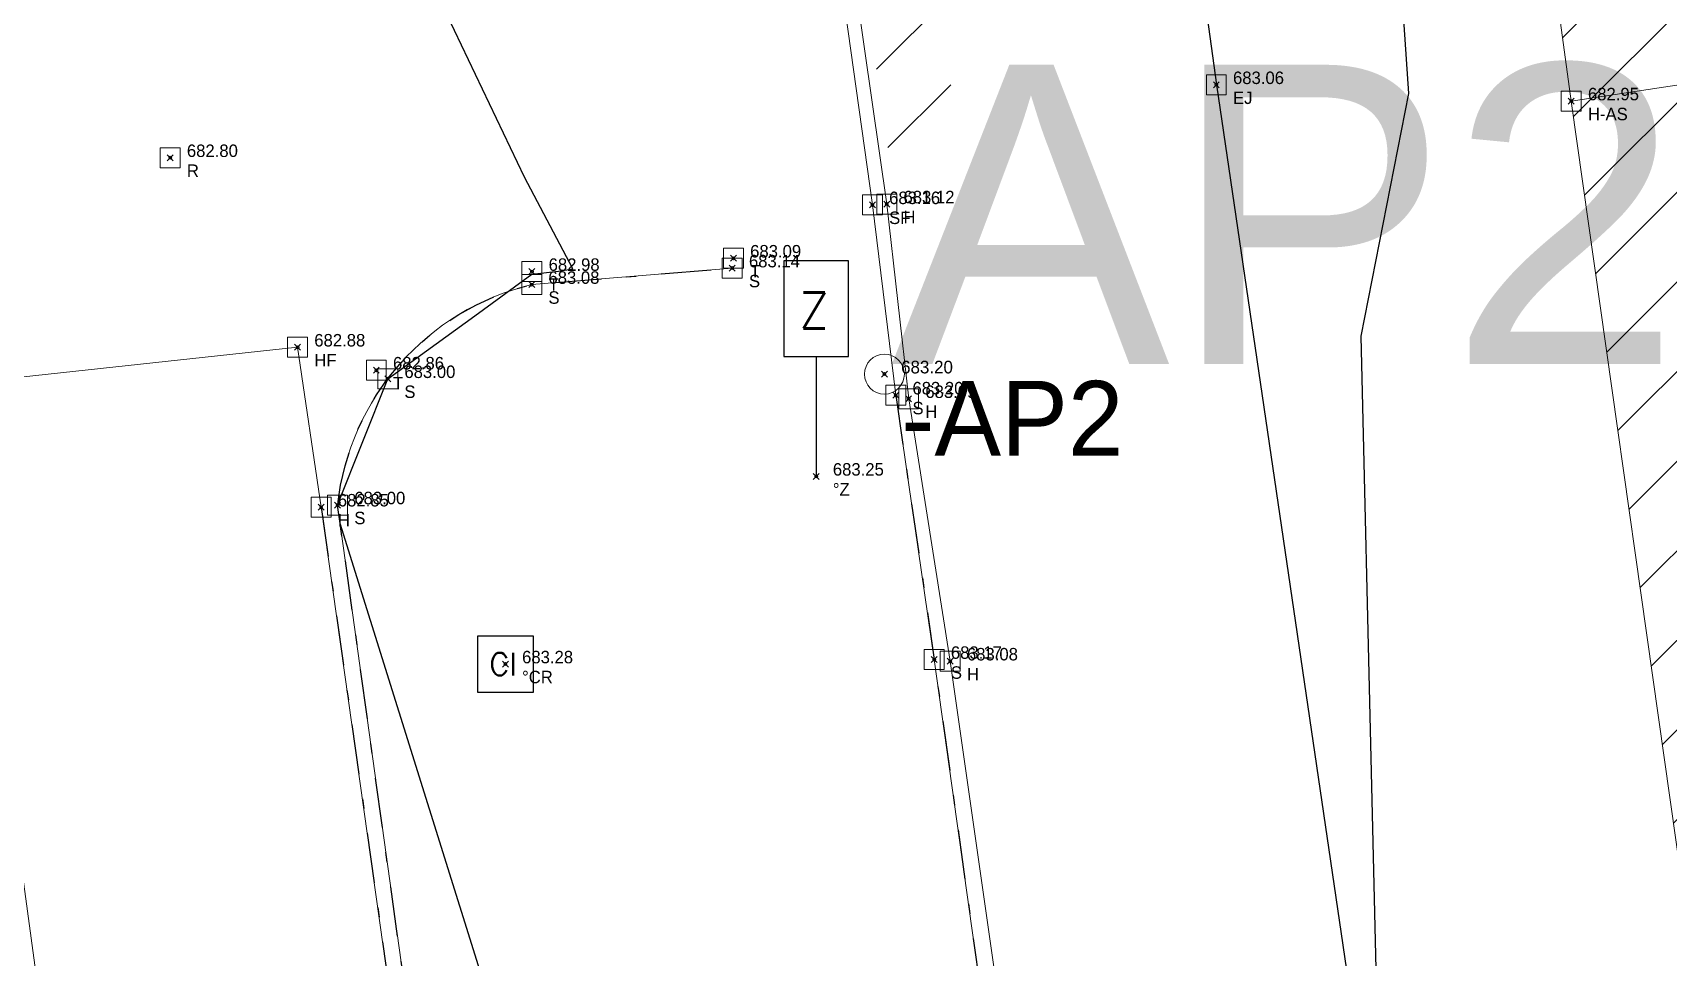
# Model space of a CAD drawing. Extents: x 350769 to 354978, y 6304672 to 6307963.
# Drawn here: x 352746.45 to 352762.85, y 6305814.91 to 6305824.17 of the extents above; entities that cross this region are included whole.
import ezdxf

# ---------------------------------------------------------------- set-up
doc = ezdxf.new("R2010")
doc.units = 0
doc.header["$PDMODE"] = 35
doc.header["$PDSIZE"] = 0.03
for name, pattern in [('CENTER', [50.8, 31.75, -6.35, 6.35, -6.35]), ('CONTINUOS', [0]), ('JPG_DASHDOT', [1, 0.5, -0.25, 0, -0.25])]:
    doc.linetypes.add(name, pattern=pattern)
doc.layers.get('0').update_dxf_attribs({"linetype": 'CONTINUOUS'})
doc.layers.add('0_ASD_TOPOGRAFIA_ELEMENTOS', color=9, linetype='CONTINUOS', lineweight=5, true_color=0xbdbdbd)
for name, color, linetype in [('1-PAVIMENTO', 161, 'CONTINUOUS'), ('1-PRS', 6, 'CONTINUOUS'), ('1-SOLERA', 212, 'CONTINUOUS'), ('2-ACHURADO PAVIMENTO ASFALTICO 2', 233, 'CONTINUOUS'), ('2-ACHURADO PAVIMENTO HORMIGON 3', 8, 'CONTINUOUS'), ('3-PAVIMENTO EJE', 161, 'CENTER'), ('C-TINN', 5, 'CONTINUOUS'), ('C-TOPO-MINR', 8, 'CONTINUOUS'), ('TOP-URB-SOLERAS', 2, 'JPG_DASHDOT'), ('V-NODE-TEXT DIC 2012', 31, 'CONTINUOUS'), ('Z-CR', 253, 'CONTINUOUS'), ('Z-Z', 253, 'CONTINUOUS')]:
    doc.layers.add(name, color=color, linetype=linetype)
doc.styles.add('A', font='arial.ttf', dxfattribs={"height": 2})
doc.styles.add('ROMANS', font='romans.shx', dxfattribs={"width": 0.65})

# ---------------------------------------------------------------- blocks, each defined once
blk = doc.blocks.new('Z')
for p, q in [((0.81, 5.399), (-0.81, 5.399)), ((-0.81, 5.399), (-0.81, 3)), ((0.81, 3), (0.81, 5.399)), ((-0.81, 3), (0.81, 3)), ((0, 3), (0, 0))]:
    blk.add_line(p, q)
at = {"style": 'ROMANS'}
blk.add_text('Z', height=0.9, rotation=360, dxfattribs=at).set_placement((-0.437, 3.706))
blk = doc.blocks.new('CR')
at = {"layer": 'Z-CR', "color": 9, "true_color": 0xbdbdbd}
for p, q in [((-1.125, 1.125), (-1.125, -1.125)), ((1.125, 1.125), (-1.125, 1.125)), ((1.125, -1.125), (1.125, 1.125)), ((-1.125, -1.125), (1.125, -1.125))]:
    blk.add_line(p, q, dxfattribs=at)
at = {"layer": 'Z-CR', "color": 9, "true_color": 0xbdbdbd, "style": 'ROMANS'}
blk.add_text('CI', height=0.9, dxfattribs=at).set_placement((-0.651, -0.452))
blk = doc.blocks.new('TOPOGRAFIA')
at = {"layer": '2-ACHURADO PAVIMENTO ASFALTICO 2', "lineweight": 0, "true_color": 0xbdbdbd}
h = blk.add_hatch(dxfattribs=at)
h.set_pattern_fill('ANSI31', color=9, scale=0.2)
h.set_pattern_definition([(45, (38000, -3000), (-0.449012806053, 0.449012806053), [])])
h.paths.add_polyline_path([(390787.356, 6302827.207), (390786.961, 6302830.216), (390777.89, 6302828.862), (390768.101, 6302827.446, -0.200324), (390762.802, 6302828.534, -0.077781), (390761.107, 6302830.499), (390760.893, 6302830.698), (390761.877, 6302823.486), (390762.985, 6302815.66), (390763.455, 6302817.039), (390764.679, 6302819.042), (390764.475, 6302819.201, -0.173977), (390767.998, 6302821.248), (390778.102, 6302822.74), (390789.383, 6302824.415)])
at = {"layer": '1-PAVIMENTO', "color": 9, "lineweight": 0, "true_color": 0xbdbdbd, "flags": 128}
for points in [[(390755.016, 6302822.454), (390753.378, 6302833.841)], [(390760.893, 6302830.698), (390761.877, 6302823.486)], [(390761.877, 6302823.486), (390762.985, 6302815.66)], [(390755.235, 6302820.503), (390755.016, 6302822.454)], [(390745.68, 6302820.649), (390749.11, 6302821.019)], [(390749.11, 6302821.019), (390749.346, 6302819.416)], [(390755.652, 6302817.873), (390755.235, 6302820.503)], [(390749.346, 6302819.416), (390750.71, 6302809.761)], [(390756.322, 6302813.174), (390755.652, 6302817.873)]]:
    blk.add_lwpolyline(points, dxfattribs=at)
at = {"layer": '1-PRS', "color": 9, "lineweight": 0, "true_color": 0xbdbdbd}
blk.add_circle((390754.992, 6302820.75), 0.2, dxfattribs=at)
blk.add_point((390754.992, 6302820.75), dxfattribs=at)
at = {"layer": '1-SOLERA', "color": 9, "lineweight": 0, "true_color": 0xbdbdbd, "flags": 128}
for points in [[(390754.872, 6302822.446), (390753.276, 6302833.823), (390751.787, 6302844.279), (390751.012, 6302849.277), (390750.088, 6302854.214), (390748.696, 6302860.768), (390746.91, 6302868.7), (390746.75, 6302869.042), (390746.556, 6302869.288)], [(390755.106, 6302820.539), (390754.872, 6302822.446)], [(390755.106, 6302820.539), (390755.491, 6302817.889), (390756.144, 6302813.22), (390755.782, 6302812.227), (390756.521, 6302806.046), (390757.1, 6302800.87), (390757.454, 6302796.781), (390757.378, 6302791.857), (390757.08, 6302786.343), (390756.687, 6302782.083)]]:
    blk.add_lwpolyline(points, dxfattribs=at)
blk.add_lwpolyline([(390756.687, 6302782.083), (390755.521, 6302776.854), (390753.361, 6302791.912), (390752.259, 6302799.841), (390750.855, 6302809.772), (390749.511, 6302819.438, -0.317033), (390751.457, 6302821.647), (390753.467, 6302821.812)], format="xyb", dxfattribs=at)
at = {"layer": '3-PAVIMENTO EJE', "color": 9, "true_color": 0xbdbdbd, "flags": 128}
blk.add_lwpolyline([(390722.792, 6303077.229), (390724.289, 6303066.731), (390725.815, 6303055.862), (390727.523, 6303043.664), (390728.71, 6303035.171), (390730.772, 6303020.621), (390733.157, 6303003.833), (390734.851, 6302991.376), (390735.796, 6302982.103), (390736.537, 6302968.615), (390736.887, 6302962.745), (390737.455, 6302952.754), (390738.144, 6302941.588), (390738.582, 6302936.984), (390739.544, 6302929.177), (390740.739, 6302920.559), (390741.944, 6302911.822), (390742.742, 6302905.996), (390744.495, 6302896.096), (390746.796, 6302885.698), (390749.027, 6302875.802), (390751.42, 6302865.048), (390753.615, 6302854.852), (390755.433, 6302844.35), (390756.929, 6302834.032), (390758.319, 6302823.649), (390760.085, 6302811.629), (390761.588, 6302800.603), (390763.267, 6302788.632)], dxfattribs=at)
at = {"layer": '3-PAVIMENTO EJE', "color": 9, "lineweight": 0, "true_color": 0xbdbdbd, "flags": 128}
for points in [[(390761.877, 6302823.486), (390768.646, 6302824.502), (390778.204, 6302825.848), (390787.356, 6302827.207)], [(390745.68, 6302820.649), (390746.838, 6302812.187), (390748.107, 6302802.949), (390749.591, 6302792.389)]]:
    blk.add_lwpolyline(points, dxfattribs=at)
at = {"layer": 'C-TINN', "color": 9, "linetype": 'Continuous', "lineweight": 0, "true_color": 0xbdbdbd}
for points, elevation in [([(390758.219, 6302823.549), (390758.219, 6302823.749), (390758.419, 6302823.749), (390758.419, 6302823.549), (390758.219, 6302823.549)], 683.059), ([(390761.777, 6302823.386), (390761.777, 6302823.586), (390761.977, 6302823.586), (390761.977, 6302823.386), (390761.777, 6302823.386)], 682.95), ([(390747.733, 6302822.818), (390747.733, 6302823.018), (390747.933, 6302823.018), (390747.933, 6302822.818), (390747.733, 6302822.818)], 682.799), ([(390754.772, 6302822.346), (390754.772, 6302822.546), (390754.972, 6302822.546), (390754.972, 6302822.346), (390754.772, 6302822.346)], 683.161), ([(390754.916, 6302822.354), (390754.916, 6302822.554), (390755.116, 6302822.554), (390755.116, 6302822.354), (390754.916, 6302822.354)], 683.118), ([(390753.367, 6302821.712), (390753.367, 6302821.912), (390753.567, 6302821.912), (390753.567, 6302821.712), (390753.367, 6302821.712)], 683.145), ([(390753.379, 6302821.811), (390753.379, 6302822.011), (390753.579, 6302822.011), (390753.579, 6302821.811), (390753.379, 6302821.811)], 683.086), ([(390751.357, 6302821.547), (390751.357, 6302821.747), (390751.557, 6302821.747), (390751.557, 6302821.547), (390751.357, 6302821.547)], 683.083), ([(390751.359, 6302821.677), (390751.359, 6302821.877), (390751.559, 6302821.877), (390751.559, 6302821.677), (390751.359, 6302821.677)], 682.978), ([(390749.01, 6302820.919), (390749.01, 6302821.119), (390749.21, 6302821.119), (390749.21, 6302820.919), (390749.01, 6302820.919)], 682.878), ([(390749.799, 6302820.689), (390749.799, 6302820.889), (390749.999, 6302820.889), (390749.999, 6302820.689), (390749.799, 6302820.689)], 682.856), ([(390749.913, 6302820.603), (390749.913, 6302820.803), (390750.113, 6302820.803), (390750.113, 6302820.603), (390749.913, 6302820.603)], 683), ([(390755.006, 6302820.439), (390755.006, 6302820.639), (390755.206, 6302820.639), (390755.206, 6302820.439), (390755.006, 6302820.439)], 683.197), ([(390755.135, 6302820.403), (390755.135, 6302820.603), (390755.335, 6302820.603), (390755.335, 6302820.403), (390755.135, 6302820.403)], 683.094), ([(390749.246, 6302819.316), (390749.246, 6302819.516), (390749.446, 6302819.516), (390749.446, 6302819.316), (390749.246, 6302819.316)], 682.853), ([(390749.411, 6302819.338), (390749.411, 6302819.538), (390749.611, 6302819.538), (390749.611, 6302819.338), (390749.411, 6302819.338)], 683.001), ([(390755.391, 6302817.789), (390755.391, 6302817.989), (390755.591, 6302817.989), (390755.591, 6302817.789), (390755.391, 6302817.789)], 683.167), ([(390755.552, 6302817.773), (390755.552, 6302817.973), (390755.752, 6302817.973), (390755.752, 6302817.773), (390755.552, 6302817.773)], 683.082)]:
    blk.add_lwpolyline(points, dxfattribs=dict(at, elevation=elevation))
for p in [(390758.319, 6302823.649, 683.059), (390761.877, 6302823.486, 682.95), (390747.833, 6302822.918, 682.799), (390754.872, 6302822.446, 683.161), (390755.016, 6302822.454, 683.118), (390753.479, 6302821.911, 683.086), (390751.459, 6302821.777, 682.978), (390753.467, 6302821.812, 683.145), (390751.457, 6302821.647, 683.083), (390749.11, 6302821.019, 682.878), (390749.899, 6302820.789, 682.856), (390750.013, 6302820.703, 683), (390755.106, 6302820.539, 683.197), (390755.235, 6302820.503, 683.094), (390749.346, 6302819.416, 682.853), (390749.511, 6302819.438, 683.001), (390755.491, 6302817.889, 683.167), (390755.652, 6302817.873, 683.082)]:
    blk.add_point(p, dxfattribs=at)
at = {"layer": 'C-TOPO-MINR', "color": 9, "linetype": 'Continuous', "lineweight": -3, "true_color": 0xbdbdbd, "elevation": 683}
for points in [[(390759.859, 6302829.264), (390760.245, 6302823.561), (390759.767, 6302821.131), (390759.973, 6302812.392), (390759.879, 6302811.919), (390759.85, 6302811.726), (390759.468, 6302808.81), (390759.07, 6302801.401)], [(390753.92, 6302802.259), (390752.451, 6302808.722), (390752.111, 6302810.398), (390752.224, 6302810.665), (390749.537, 6302819.252), (390749.517, 6302819.389), (390749.51, 6302819.438), (390749.514, 6302819.447), (390750.013, 6302820.703), (390750.887, 6302821.333), (390751.459, 6302821.75), (390751.724, 6302821.782), (390751.87, 6302821.804), (390751.385, 6302822.724), (390750.613, 6302824.341)]]:
    blk.add_lwpolyline(points, dxfattribs=at)
at = {"layer": 'V-NODE-TEXT DIC 2012', "color": 9, "lineweight": 0, "true_color": 0xbdbdbd}
for p in [(390758.319, 6302823.649), (390761.877, 6302823.486), (390747.833, 6302822.918), (390754.872, 6302822.446), (390755.016, 6302822.454), (390753.479, 6302821.911), (390751.459, 6302821.777), (390753.467, 6302821.812), (390751.457, 6302821.647), (390749.11, 6302821.019), (390749.899, 6302820.789), (390750.013, 6302820.703), (390754.992, 6302820.75), (390755.106, 6302820.539), (390755.235, 6302820.503), (390754.308, 6302819.725), (390749.346, 6302819.416), (390749.511, 6302819.438), (390751.193, 6302817.844), (390755.491, 6302817.889), (390755.652, 6302817.873)]:
    blk.add_point(p, dxfattribs=at)
at = {"layer": 'Z-CR', "color": 9, "lineweight": 0, "true_color": 0xbdbdbd, "xscale": 0.25, "yscale": 0.25, "zscale": 0.25}
blk.add_blockref('CR', (390751.193, 6302817.844), dxfattribs=at)
at = {"layer": 'Z-Z', "color": 9, "lineweight": 0, "true_color": 0xbdbdbd, "xscale": 0.4, "yscale": 0.4, "zscale": 0.4}
blk.add_blockref('Z', (390754.308, 6302819.725), dxfattribs=at)
at = {"layer": '1-PRS', "color": 9, "lineweight": 0, "true_color": 0xbdbdbd, "style": 'A'}
blk.add_text('AP2', height=3, dxfattribs=at).set_placement((390755.059, 6302820.85))
at = {"layer": 'V-NODE-TEXT DIC 2012', "color": 9, "lineweight": 0, "true_color": 0xbdbdbd}
for s, height, p in [('683.06', 0.125, (390758.486, 6302823.657)), ('EJ', 0.125, (390758.486, 6302823.457)), ('682.95', 0.125, (390762.044, 6302823.494)), ('H-AS', 0.125, (390762.044, 6302823.294)), ('682.80', 0.125, (390748, 6302822.926)), ('R', 0.125, (390748, 6302822.726)), ('683.16', 0.125, (390755.039, 6302822.454)), ('683.12', 0.125, (390755.183, 6302822.462)), ('SF', 0.125, (390755.039, 6302822.254)), ('H', 0.125, (390755.183, 6302822.262)), ('682.98', 0.125, (390751.626, 6302821.785)), ('683.14', 0.125, (390753.634, 6302821.82)), ('683.09', 0.125, (390753.646, 6302821.919)), ('683.08', 0.125, (390751.624, 6302821.655)), ('S', 0.125, (390753.634, 6302821.62)), ('T', 0.125, (390753.646, 6302821.719)), ('T', 0.125, (390751.626, 6302821.585)), ('S', 0.125, (390751.624, 6302821.455)), ('682.88', 0.125, (390749.277, 6302821.027)), ('HF', 0.125, (390749.277, 6302820.827)), ('682.86', 0.125, (390750.066, 6302820.797)), ('683.00', 0.125, (390750.18, 6302820.711)), ('683.20', 0.127, (390755.159, 6302820.757)), ('T', 0.125, (390750.066, 6302820.597)), ('S', 0.125, (390750.18, 6302820.511)), ('-AP2', 0.75, (390755.159, 6302819.932)), ('683.20', 0.125, (390755.273, 6302820.547)), ('683.09', 0.125, (390755.402, 6302820.511)), ('S', 0.125, (390755.273, 6302820.347)), ('H', 0.125, (390755.402, 6302820.311)), ('683.25', 0.125, (390754.475, 6302819.733)), ('°Z', 0.125, (390754.475, 6302819.533)), ('682.85', 0.125, (390749.513, 6302819.424)), ('683.00', 0.125, (390749.678, 6302819.446)), ('H', 0.125, (390749.513, 6302819.224)), ('S', 0.125, (390749.678, 6302819.246)), ('683.28', 0.125, (390751.36, 6302817.852)), ('683.17', 0.125, (390755.658, 6302817.897)), ('683.08', 0.125, (390755.819, 6302817.881)), ('S', 0.125, (390755.658, 6302817.697)), ('H', 0.125, (390755.819, 6302817.681)), ('°CR', 0.125, (390751.36, 6302817.652))]:
    blk.add_text(s, height=height, dxfattribs=at).set_placement(p)

msp = doc.modelspace()

# ---------------------------------------------------------------- hatches: boundary and pattern name
at = {"layer": '2-ACHURADO PAVIMENTO HORMIGON 3'}
h = msp.add_hatch(dxfattribs=at)
h.set_pattern_fill('ANSI31', color=256, scale=0.2)
h.set_pattern_definition([(45, (-167.09345, -618.2675), (-0.449012806053, 0.449012806053), [])])
h.paths.add_polyline_path([(352753.036, 6305887.523), (352746.054, 6305886.541), (352753.754, 6305831.811), (352755.075, 6305822.694), (352760.775, 6305832.053)])
edge = h.paths.add_edge_path()
edge.add_arc((352725.801, 6306039.46), 31.908, 275.764, 288.507)
edge.add_line((352735.93, 6306009.202), (352735.658, 6306011.12))
edge.add_line((352735.658, 6306011.12), (352730.082, 6306050.617))
edge.add_line((352730.082, 6306050.617), (352722.819, 6306051.89))
edge.add_line((352722.819, 6306051.89), (352723.2, 6306049.026))
edge.add_line((352723.2, 6306049.026), (352724.212, 6306049.17))
edge.add_line((352724.212, 6306049.17), (352727.349, 6306026.416))
edge.add_line((352727.349, 6306026.416), (352726.356, 6306026.279))
edge.add_line((352726.356, 6306026.279), (352728.599, 6306010.287))
edge.add_line((352728.599, 6306010.287), (352728.643, 6306010.294))
edge.add_line((352728.643, 6306010.294), (352729.006, 6306007.713))

# ---------------------------------------------------------------- linework, layer by layer
at = {"layer": 'TOP-URB-SOLERAS', "flags": 128}
msp.add_lwpolyline([(352756.687, 6305782.083), (352755.521, 6305776.854), (352753.361, 6305791.912), (352752.259, 6305799.841), (352750.855, 6305809.772), (352749.511, 6305819.438, -0.317033), (352751.457, 6305821.647), (352753.467, 6305821.812)], format="xyb", dxfattribs=at)
for points in [[(352755.106, 6305820.539), (352755.491, 6305817.889), (352756.144, 6305813.22), (352755.782, 6305812.227), (352756.521, 6305806.046), (352757.1, 6305800.87), (352757.454, 6305796.781), (352757.378, 6305791.857), (352757.08, 6305786.343), (352756.687, 6305782.083)], [(352749.346, 6305819.416), (352750.71, 6305809.761)]]:
    msp.add_lwpolyline(points, dxfattribs=at)

# ---------------------------------------------------------------- next in the draw order: block references
at = {"layer": '0_ASD_TOPOGRAFIA_ELEMENTOS', "color": 30, "true_color": 0xf26507}
msp.add_blockref('TOPOGRAFIA', (-38000, 3000), dxfattribs=at)

doc.saveas('drawing.dxf')
